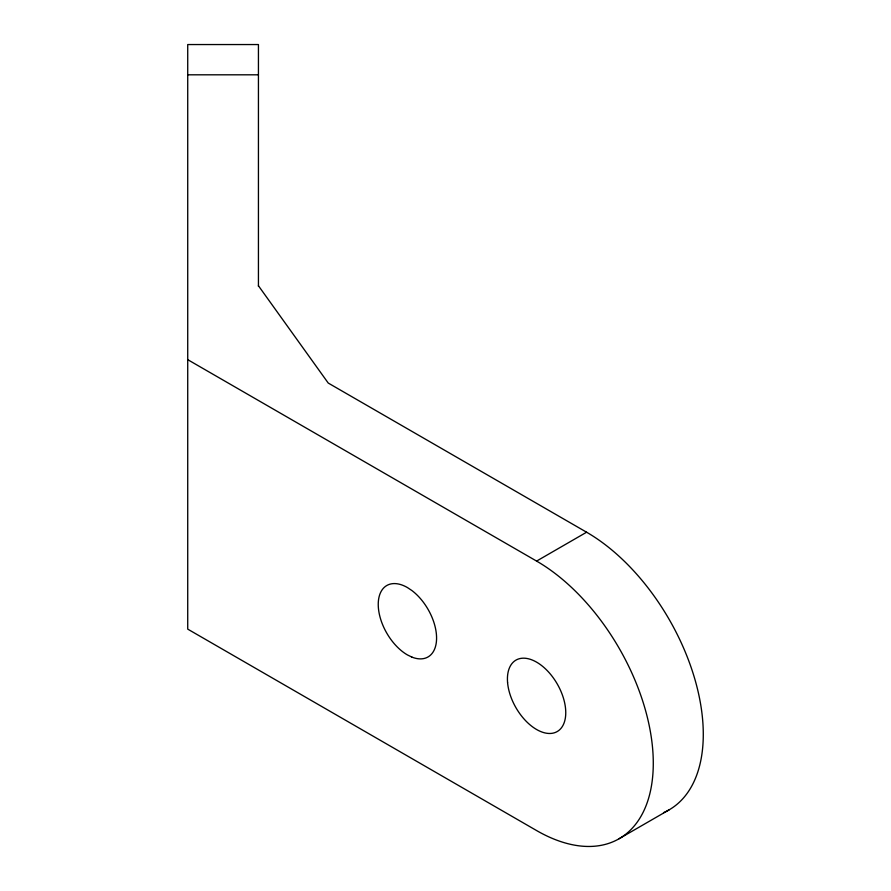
<?xml version="1.0" encoding="UTF-8"?>
<svg xmlns="http://www.w3.org/2000/svg" width="891" height="891" viewBox="0 0 891 891"><rect width="100%" height="100%" fill="white"/><g stroke="black" fill="none" stroke-linecap="round" stroke-linejoin="round"><path stroke-width="1.34" d="M187.723 359.663L536.594 561.085L586.601 532.217A165.013 95.27 60 0 1 695.804 682.539A165.013 95.27 60 0 1 663.539 812.659M619.1 838.721L669.108 809.852M187.723 74.811L258.435 74.811M586.601 532.217L328.233 383.052L258.435 285.766M258.435 286.345L258.435 44.55L187.723 44.55L187.723 629.124L536.594 830.557A165.013 95.27 60 0 0 653.281 763.186A165.013 95.27 60 0 0 536.594 561.085M411.976 657.135L407.41 654.918A41.253 23.823 60 0 1 378.241 604.399A41.253 23.823 60 0 1 407.41 587.548L411.976 590.599A41.253 23.823 60 0 1 436.579 638.079A41.253 23.823 60 0 1 411.976 657.135M507.58 682.595A41.253 23.823 60 0 0 553.745 732.97A41.253 23.823 60 0 0 548.455 671.903A41.253 23.823 60 0 0 507.58 682.595"/></g></svg>
